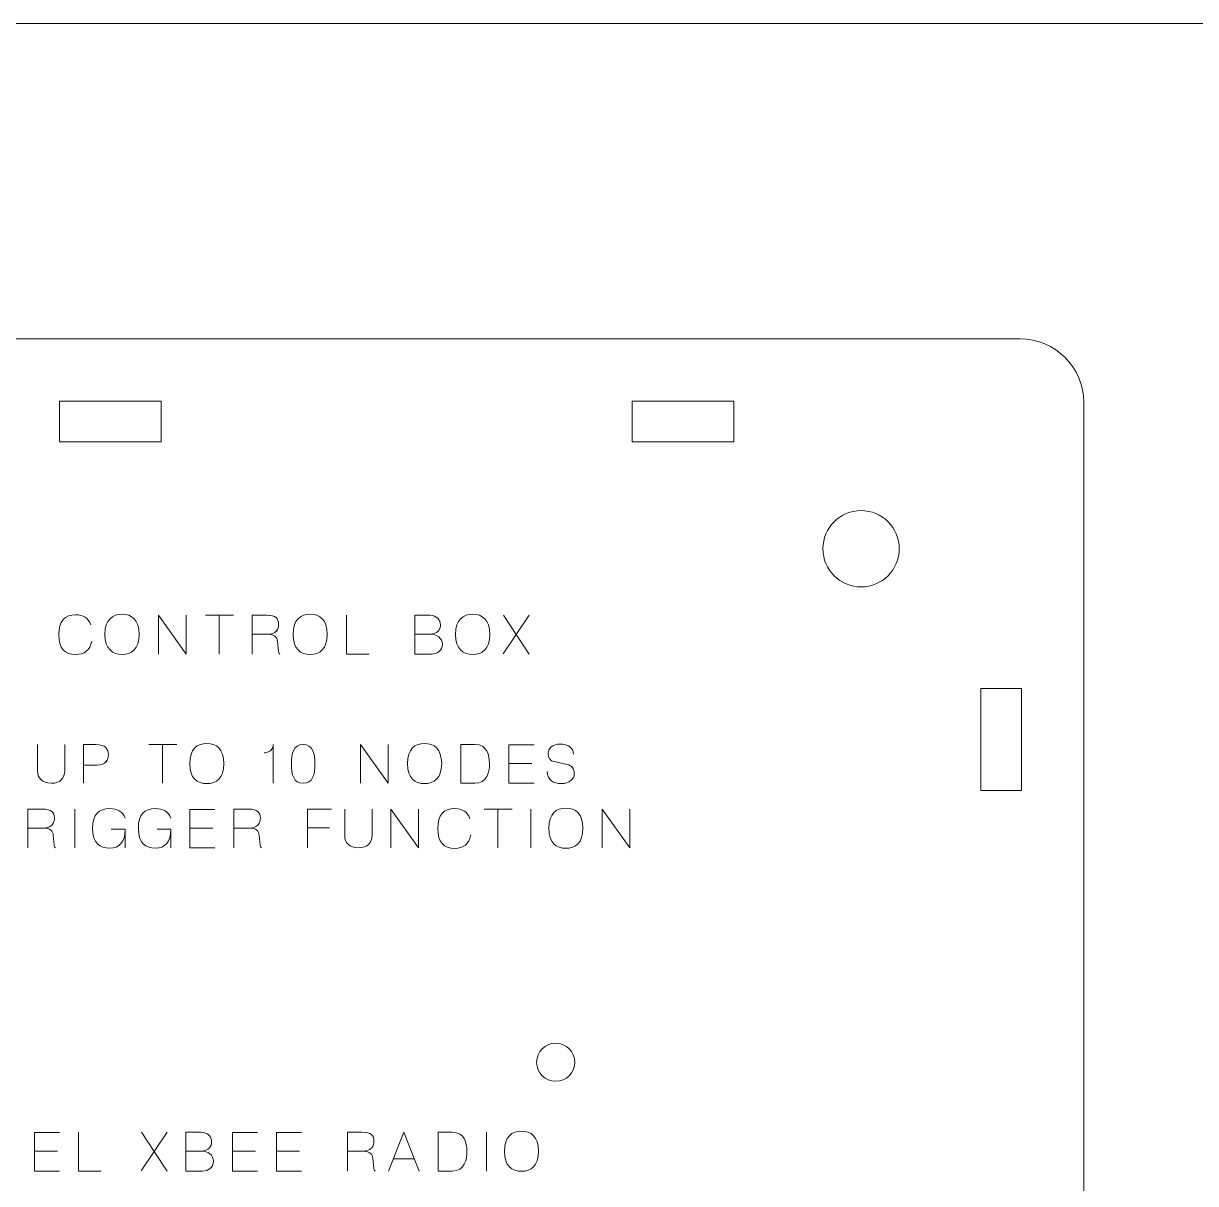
# Model space of a CAD drawing. Header units: inches. Extents: x 15 to 785, y -665 to -15.
# Drawn here: x 103 to 195.1, y -106.2 to -15 of the extents above; entities that cross this region are included whole.
import ezdxf

# ---------------------------------------------------------------- set-up
doc = ezdxf.new("R2010")
doc.units = ezdxf.units.IN
doc.header["$MEASUREMENT"] = 0
doc.layers.add('Layer 1', color=7, linetype='Continuous')

# ---------------------------------------------------------------- blocks, each defined once
blk = doc.blocks.new('block 2')
at = {"layer": 'Layer 1', "color": 179, "lineweight": 9, "true_color": 0x231f20}
blk.add_open_spline([(785, -570), (785, -578.284), (778.285, -585), (770.001, -585), (770.001, -585), (30.001, -585), (30.001, -585), (21.716, -585), (15.001, -578.284), (15.001, -570), (15.001, -570), (15.001, -30), (15.001, -30), (15.001, -21.716), (21.716, -15), (30.001, -15), (30.001, -15), (770.001, -15), (770.001, -15), (778.285, -15), (785, -21.716), (785, -30), (785, -30), (785, -570), (785, -570)], degree=3, knots=[0, 0, 0, 0, 1, 1, 1, 2, 2, 2, 3, 3, 3, 4, 4, 4, 5, 5, 5, 6, 6, 6, 7, 7, 7, 8, 8, 8, 8], dxfattribs=at)

msp = doc.modelspace()

# ---------------------------------------------------------------- linework, layer by layer
at = {"layer": 'Layer 1', "color": 179, "lineweight": 9, "true_color": 0x231f20}
for points in [[(105.812, -44.698), (113.813, -44.698), (113.813, -47.898), (105.812, -47.898), (105.812, -44.698)], [(150.812, -44.698), (158.812, -44.698), (158.812, -47.898), (150.812, -47.898), (150.812, -44.698)], [(178.212, -75.298), (178.212, -67.298), (181.412, -67.298), (181.412, -75.298), (178.212, -75.298)]]:
    msp.add_lwpolyline(points, dxfattribs=at)
at = {"layer": 'Layer 1', "color": 30, "lineweight": 9, "true_color": 0xf89725}
for points in [[(118.37, -64.582), (118.37, -61.532), (117.275, -61.532), (119.475, -61.532), (118.37, -61.532), (118.37, -64.582)], [(113.914, -74.742), (113.914, -71.691), (112.819, -71.691), (115.019, -71.691), (113.914, -71.691), (113.914, -74.742)], [(140.272, -79.822), (140.272, -76.771), (139.175, -76.771), (141.376, -76.771), (140.272, -76.771), (140.272, -79.822)]]:
    msp.add_lwpolyline(points, dxfattribs=at)
at = {"layer": 'Layer 1', "color": 179, "lineweight": 9, "true_color": 0x231f20}
for points, knots in [([(186.312, -187.797), (186.312, -187.797), (186.312, -44.798), (186.312, -44.798), (186.312, -42.037), (184.073, -39.798), (181.312, -39.798), (181.312, -39.798), (38.312, -39.798), (38.312, -39.798), (35.551, -39.798), (33.313, -42.037), (33.313, -44.798), (33.313, -44.798), (33.313, -187.797), (33.313, -187.797), (33.313, -190.558), (35.551, -192.798), (38.312, -192.798), (38.312, -192.798), (181.312, -192.798), (181.312, -192.798), (184.073, -192.798), (186.312, -190.558), (186.312, -187.797)], [0, 0, 0, 0, 1, 1, 1, 2, 2, 2, 3, 3, 3, 4, 4, 4, 5, 5, 5, 6, 6, 6, 7, 7, 7, 8, 8, 8, 8]), ([(168.812, -53.298), (170.469, -53.298), (171.812, -54.641), (171.812, -56.298), (171.812, -57.954), (170.469, -59.298), (168.812, -59.298), (167.156, -59.298), (165.812, -57.954), (165.812, -56.298), (165.812, -54.641), (167.156, -53.298), (168.812, -53.298)], [0, 0, 0, 0, 1, 1, 1, 2, 2, 2, 3, 3, 3, 4, 4, 4, 4]), ([(146.312, -96.671), (146.312, -95.842), (145.64, -95.171), (144.812, -95.171), (143.984, -95.171), (143.312, -95.842), (143.312, -96.671), (143.312, -97.499), (143.984, -98.171), (144.812, -98.171), (145.64, -98.171), (146.312, -97.499), (146.312, -96.671)], [0, 0, 0, 0, 1, 1, 1, 2, 2, 2, 3, 3, 3, 4, 4, 4, 4])]:
    msp.add_open_spline(points, degree=3, knots=knots, dxfattribs=at)
at = {"layer": 'Layer 1', "color": 30, "lineweight": 9, "true_color": 0xf89725}
for points, knots in [([(107.072, -64.616), (106.23, -64.616), (105.752, -64.138), (105.752, -63.055), (105.752, -61.976), (106.23, -61.494), (107.072, -61.494), (107.673, -61.494), (108.087, -61.743), (108.273, -62.285), (108.087, -61.743), (107.673, -61.494), (107.072, -61.494), (106.23, -61.494), (105.752, -61.976), (105.752, -63.055), (105.752, -64.138), (106.23, -64.616), (107.072, -64.616), (107.766, -64.616), (108.205, -64.286), (108.341, -63.559), (108.205, -64.286), (107.766, -64.616), (107.072, -64.616)], [0, 0, 0, 0, 1, 1, 1, 2, 2, 2, 3, 3, 3, 4, 4, 4, 5, 5, 5, 6, 6, 6, 7, 7, 7, 8, 8, 8, 8]), ([(109.384, -63.034), (109.384, -61.866), (109.988, -61.451), (110.729, -61.451), (111.47, -61.451), (112.075, -61.866), (112.075, -63.034), (112.075, -64.202), (111.47, -64.608), (110.729, -64.608), (109.988, -64.608), (109.384, -64.202), (109.384, -63.034)], [0, 0, 0, 0, 1, 1, 1, 2, 2, 2, 3, 3, 3, 4, 4, 4, 4]), ([(109.384, -63.034), (109.384, -61.866), (109.988, -61.451), (110.729, -61.451), (111.47, -61.451), (112.075, -61.866), (112.075, -63.034), (112.075, -64.202), (111.47, -64.608), (110.729, -64.608), (109.988, -64.608), (109.384, -64.202), (109.384, -63.034)], [0, 0, 0, 0, 1, 1, 1, 2, 2, 2, 3, 3, 3, 4, 4, 4, 4]), ([(113.579, -64.582), (113.579, -64.582), (113.579, -61.532), (113.579, -61.532), (113.579, -61.532), (115.753, -64.582), (115.753, -64.582), (115.753, -64.582), (115.753, -61.532), (115.753, -61.532), (115.753, -61.532), (115.753, -64.582), (115.753, -64.582), (115.753, -64.582), (113.579, -61.532), (113.579, -61.532), (113.579, -61.532), (113.579, -64.582), (113.579, -64.582)], [0, 0, 0, 0, 1, 1, 1, 2, 2, 2, 3, 3, 3, 4, 4, 4, 5, 5, 5, 6, 6, 6, 6]), ([(120.953, -64.582), (120.953, -64.582), (120.953, -61.532), (120.953, -61.532), (120.953, -61.532), (122.066, -61.532), (122.066, -61.532), (122.844, -61.532), (123.01, -61.798), (123.03, -62.209), (123.047, -62.619), (122.84, -63.025), (122.15, -63.025), (122.15, -63.025), (120.953, -63.025), (120.953, -63.025), (120.953, -63.025), (122.15, -63.025), (122.15, -63.025), (122.828, -63.025), (123.047, -62.619), (123.03, -62.209), (123.01, -61.798), (122.828, -61.532), (122.066, -61.532), (122.066, -61.532), (120.953, -61.532), (120.953, -61.532), (120.953, -61.532), (120.953, -64.582), (120.953, -64.582)], [0, 0, 0, 0, 1, 1, 1, 2, 2, 2, 3, 3, 3, 4, 4, 4, 5, 5, 5, 6, 6, 6, 7, 7, 7, 8, 8, 8, 9, 9, 9, 10, 10, 10, 10]), ([(124.166, -63.034), (124.166, -61.866), (124.771, -61.451), (125.512, -61.451), (126.252, -61.451), (126.857, -61.866), (126.857, -63.034), (126.857, -64.202), (126.252, -64.608), (125.512, -64.608), (124.771, -64.608), (124.166, -64.202), (124.166, -63.034)], [0, 0, 0, 0, 1, 1, 1, 2, 2, 2, 3, 3, 3, 4, 4, 4, 4]), ([(124.166, -63.034), (124.166, -61.866), (124.771, -61.451), (125.512, -61.451), (126.252, -61.451), (126.857, -61.866), (126.857, -63.034), (126.857, -64.202), (126.252, -64.608), (125.512, -64.608), (124.771, -64.608), (124.166, -64.202), (124.166, -63.034)], [0, 0, 0, 0, 1, 1, 1, 2, 2, 2, 3, 3, 3, 4, 4, 4, 4]), ([(130.143, -64.582), (130.143, -64.582), (128.361, -64.582), (128.361, -64.582), (128.361, -64.582), (128.361, -61.532), (128.361, -61.532), (128.361, -61.532), (128.361, -64.582), (128.361, -64.582), (128.361, -64.582), (130.143, -64.582), (130.143, -64.582)], [0, 0, 0, 0, 1, 1, 1, 2, 2, 2, 3, 3, 3, 4, 4, 4, 4]), ([(133.738, -63.013), (133.738, -63.013), (134.91, -63.013), (134.91, -63.013), (135.519, -63.013), (135.769, -62.644), (135.756, -62.276), (135.739, -61.908), (135.481, -61.532), (134.918, -61.532), (134.918, -61.532), (133.738, -61.532), (133.738, -61.532), (133.738, -61.532), (133.738, -64.582), (133.738, -64.582), (133.738, -64.582), (135.036, -64.582), (135.036, -64.582), (135.519, -64.582), (135.9, -64.295), (135.9, -63.812), (135.891, -63.33), (135.489, -63.013), (134.91, -63.013), (135.489, -63.013), (135.891, -63.33), (135.9, -63.812), (135.9, -64.295), (135.519, -64.582), (135.036, -64.582), (135.036, -64.582), (133.738, -64.582), (133.738, -64.582), (133.738, -64.582), (133.738, -61.532), (133.738, -61.532), (133.738, -61.532), (134.918, -61.532), (134.918, -61.532), (135.481, -61.532), (135.739, -61.908), (135.756, -62.276), (135.769, -62.644), (135.519, -63.013), (134.91, -63.013), (134.91, -63.013), (133.738, -63.013), (133.738, -63.013)], [0, 0, 0, 0, 1, 1, 1, 2, 2, 2, 3, 3, 3, 4, 4, 4, 5, 5, 5, 6, 6, 6, 7, 7, 7, 8, 8, 8, 9, 9, 9, 10, 10, 10, 11, 11, 11, 12, 12, 12, 13, 13, 13, 14, 14, 14, 15, 15, 15, 16, 16, 16, 16]), ([(136.942, -63.034), (136.942, -61.866), (137.548, -61.451), (138.288, -61.451), (139.029, -61.451), (139.634, -61.866), (139.634, -63.034), (139.634, -64.202), (139.029, -64.608), (138.288, -64.608), (137.548, -64.608), (136.942, -64.202), (136.942, -63.034)], [0, 0, 0, 0, 1, 1, 1, 2, 2, 2, 3, 3, 3, 4, 4, 4, 4]), ([(136.942, -63.034), (136.942, -61.866), (137.548, -61.451), (138.288, -61.451), (139.029, -61.451), (139.634, -61.866), (139.634, -63.034), (139.634, -64.202), (139.029, -64.608), (138.288, -64.608), (137.548, -64.608), (136.942, -64.202), (136.942, -63.034)], [0, 0, 0, 0, 1, 1, 1, 2, 2, 2, 3, 3, 3, 4, 4, 4, 4]), ([(140.68, -64.561), (140.68, -64.561), (141.704, -63.046), (141.704, -63.046), (141.704, -63.046), (140.697, -61.532), (140.697, -61.532), (140.697, -61.532), (141.704, -63.046), (141.704, -63.046), (141.704, -63.046), (142.724, -61.532), (142.724, -61.532), (142.724, -61.532), (141.704, -63.046), (141.704, -63.046), (141.704, -63.046), (142.724, -64.582), (142.724, -64.582), (142.724, -64.582), (141.704, -63.046), (141.704, -63.046), (141.704, -63.046), (140.68, -64.561), (140.68, -64.561)], [0, 0, 0, 0, 1, 1, 1, 2, 2, 2, 3, 3, 3, 4, 4, 4, 5, 5, 5, 6, 6, 6, 7, 7, 7, 8, 8, 8, 8]), ([(123.123, -64.582), (123.039, -64.523), (123.018, -64.405), (123.018, -64.354), (123.018, -64.354), (122.941, -63.584), (122.941, -63.584), (122.917, -63.254), (122.68, -63.025), (122.21, -63.025), (122.68, -63.025), (122.917, -63.254), (122.941, -63.584), (122.941, -63.584), (123.018, -64.354), (123.018, -64.354), (123.018, -64.405), (123.039, -64.523), (123.123, -64.582)], [0, 0, 0, 0, 1, 1, 1, 2, 2, 2, 3, 3, 3, 4, 4, 4, 5, 5, 5, 6, 6, 6, 6]), ([(106.222, -71.687), (106.222, -71.687), (106.222, -73.265), (106.222, -73.773), (106.222, -74.28), (105.909, -74.742), (105.165, -74.737), (104.42, -74.725), (104.077, -74.31), (104.077, -73.773), (104.077, -73.773), (104.077, -71.687), (104.077, -71.687), (104.077, -71.687), (104.077, -73.773), (104.077, -73.773), (104.077, -74.31), (104.42, -74.725), (105.165, -74.737), (105.909, -74.742), (106.222, -74.28), (106.222, -73.773), (106.222, -73.265), (106.222, -71.687), (106.222, -71.687)], [0, 0, 0, 0, 1, 1, 1, 2, 2, 2, 3, 3, 3, 4, 4, 4, 5, 5, 5, 6, 6, 6, 7, 7, 7, 8, 8, 8, 8]), ([(107.696, -74.742), (107.696, -74.742), (107.696, -71.691), (107.696, -71.691), (107.696, -71.691), (108.67, -71.691), (108.67, -71.691), (109.452, -71.691), (109.63, -72.063), (109.651, -72.474), (109.668, -72.884), (109.448, -73.311), (108.75, -73.311), (108.75, -73.311), (107.696, -73.311), (107.696, -73.311), (107.696, -73.311), (108.75, -73.311), (108.75, -73.311), (109.435, -73.311), (109.668, -72.884), (109.651, -72.474), (109.63, -72.063), (109.443, -71.691), (108.67, -71.691), (108.67, -71.691), (107.696, -71.691), (107.696, -71.691), (107.696, -71.691), (107.696, -74.742), (107.696, -74.742)], [0, 0, 0, 0, 1, 1, 1, 2, 2, 2, 3, 3, 3, 4, 4, 4, 5, 5, 5, 6, 6, 6, 7, 7, 7, 8, 8, 8, 9, 9, 9, 10, 10, 10, 10]), ([(116.04, -73.193), (116.04, -72.025), (116.645, -71.611), (117.386, -71.611), (118.126, -71.611), (118.731, -72.025), (118.731, -73.193), (118.731, -74.361), (118.126, -74.767), (117.386, -74.767), (116.645, -74.767), (116.04, -74.361), (116.04, -73.193)], [0, 0, 0, 0, 1, 1, 1, 2, 2, 2, 3, 3, 3, 4, 4, 4, 4]), ([(116.04, -73.193), (116.04, -72.025), (116.645, -71.611), (117.386, -71.611), (118.126, -71.611), (118.731, -72.025), (118.731, -73.193), (118.731, -74.361), (118.126, -74.767), (117.386, -74.767), (116.645, -74.767), (116.04, -74.361), (116.04, -73.193)], [0, 0, 0, 0, 1, 1, 1, 2, 2, 2, 3, 3, 3, 4, 4, 4, 4]), ([(122.614, -71.691), (122.614, -72.211), (122.111, -72.334), (121.895, -72.351), (122.111, -72.334), (122.614, -72.211), (122.614, -71.691), (122.614, -71.691), (122.614, -74.742), (122.614, -74.742), (122.614, -74.742), (122.614, -71.691), (122.614, -71.691)], [0, 0, 0, 0, 1, 1, 1, 2, 2, 2, 3, 3, 3, 4, 4, 4, 4]), ([(124.037, -73.218), (124.037, -72.381), (124.215, -71.695), (124.959, -71.695), (125.704, -71.695), (125.882, -72.381), (125.882, -73.218), (125.882, -74.06), (125.704, -74.742), (124.959, -74.742), (124.215, -74.742), (124.037, -74.06), (124.037, -73.218)], [0, 0, 0, 0, 1, 1, 1, 2, 2, 2, 3, 3, 3, 4, 4, 4, 4]), ([(124.037, -73.218), (124.037, -72.381), (124.215, -71.695), (124.959, -71.695), (125.704, -71.695), (125.882, -72.381), (125.882, -73.218), (125.882, -74.06), (125.704, -74.742), (124.959, -74.742), (124.215, -74.742), (124.037, -74.06), (124.037, -73.218)], [0, 0, 0, 0, 1, 1, 1, 2, 2, 2, 3, 3, 3, 4, 4, 4, 4]), ([(129.46, -74.742), (129.46, -74.742), (129.46, -71.691), (129.46, -71.691), (129.46, -71.691), (131.635, -74.742), (131.635, -74.742), (131.635, -74.742), (131.635, -71.691), (131.635, -71.691), (131.635, -71.691), (131.635, -74.742), (131.635, -74.742), (131.635, -74.742), (129.46, -71.691), (129.46, -71.691), (129.46, -71.691), (129.46, -74.742), (129.46, -74.742)], [0, 0, 0, 0, 1, 1, 1, 2, 2, 2, 3, 3, 3, 4, 4, 4, 5, 5, 5, 6, 6, 6, 6]), ([(133.155, -73.193), (133.155, -72.025), (133.761, -71.611), (134.501, -71.611), (135.242, -71.611), (135.847, -72.025), (135.847, -73.193), (135.847, -74.361), (135.242, -74.767), (134.501, -74.767), (133.761, -74.767), (133.155, -74.361), (133.155, -73.193)], [0, 0, 0, 0, 1, 1, 1, 2, 2, 2, 3, 3, 3, 4, 4, 4, 4]), ([(133.155, -73.193), (133.155, -72.025), (133.761, -71.611), (134.501, -71.611), (135.242, -71.611), (135.847, -72.025), (135.847, -73.193), (135.847, -74.361), (135.242, -74.767), (134.501, -74.767), (133.761, -74.767), (133.155, -74.361), (133.155, -73.193)], [0, 0, 0, 0, 1, 1, 1, 2, 2, 2, 3, 3, 3, 4, 4, 4, 4]), ([(137.351, -74.742), (137.351, -74.742), (137.351, -71.691), (137.351, -71.691), (137.351, -71.691), (138.45, -71.691), (138.45, -71.691), (139.458, -71.691), (139.58, -72.537), (139.606, -73.172), (139.631, -73.807), (139.415, -74.742), (138.45, -74.742), (138.45, -74.742), (137.351, -74.742), (137.351, -74.742)], [0, 0, 0, 0, 1, 1, 1, 2, 2, 2, 3, 3, 3, 4, 4, 4, 5, 5, 5, 5]), ([(137.351, -74.742), (137.351, -74.742), (137.351, -71.691), (137.351, -71.691), (137.351, -71.691), (138.45, -71.691), (138.45, -71.691), (139.458, -71.691), (139.58, -72.537), (139.606, -73.172), (139.631, -73.807), (139.415, -74.742), (138.45, -74.742), (138.45, -74.742), (137.351, -74.742), (137.351, -74.742)], [0, 0, 0, 0, 1, 1, 1, 2, 2, 2, 3, 3, 3, 4, 4, 4, 5, 5, 5, 5]), ([(141.136, -74.742), (141.136, -74.742), (141.136, -71.708), (141.136, -71.708), (141.136, -71.708), (143.107, -71.708), (143.107, -71.708), (143.107, -71.708), (141.136, -71.708), (141.136, -71.708), (141.136, -71.708), (141.136, -74.742), (141.136, -74.742), (141.136, -74.742), (143.107, -74.742), (143.107, -74.742), (143.107, -74.742), (141.136, -74.742), (141.136, -74.742)], [0, 0, 0, 0, 1, 1, 1, 2, 2, 2, 3, 3, 3, 4, 4, 4, 5, 5, 5, 6, 6, 6, 6]), ([(144.141, -73.819), (144.141, -74.496), (144.657, -74.767), (145.262, -74.767), (145.876, -74.767), (146.26, -74.382), (146.274, -74.005), (146.286, -73.633), (146.096, -73.337), (145.719, -73.256), (145.719, -73.256), (144.683, -73.032), (144.683, -73.032), (144.39, -72.969), (144.217, -72.8), (144.217, -72.402), (144.217, -72.004), (144.552, -71.661), (145.161, -71.661), (145.77, -71.661), (146.214, -71.949), (146.197, -72.453), (146.214, -71.949), (145.77, -71.661), (145.161, -71.661), (144.552, -71.661), (144.217, -72.004), (144.217, -72.402), (144.217, -72.8), (144.382, -72.965), (144.683, -73.032), (144.683, -73.032), (145.719, -73.256), (145.719, -73.256), (146.104, -73.337), (146.286, -73.633), (146.274, -74.005), (146.26, -74.382), (145.876, -74.767), (145.262, -74.767), (144.657, -74.767), (144.141, -74.496), (144.141, -73.819)], [0, 0, 0, 0, 1, 1, 1, 2, 2, 2, 3, 3, 3, 4, 4, 4, 5, 5, 5, 6, 6, 6, 7, 7, 7, 8, 8, 8, 9, 9, 9, 10, 10, 10, 11, 11, 11, 12, 12, 12, 13, 13, 13, 14, 14, 14, 14]), ([(141.136, -73.18), (141.136, -73.18), (142.938, -73.18), (142.938, -73.18), (142.938, -73.18), (141.136, -73.18), (141.136, -73.18)], [0, 0, 0, 0, 1, 1, 1, 2, 2, 2, 2]), ([(103.332, -79.822), (103.332, -79.822), (103.332, -76.771), (103.332, -76.771), (103.332, -76.771), (104.445, -76.771), (104.445, -76.771), (105.223, -76.771), (105.388, -77.038), (105.409, -77.448), (105.426, -77.858), (105.219, -78.265), (104.529, -78.265), (104.529, -78.265), (103.332, -78.265), (103.332, -78.265), (103.332, -78.265), (104.529, -78.265), (104.529, -78.265), (105.206, -78.265), (105.426, -77.858), (105.409, -77.448), (105.388, -77.038), (105.206, -76.771), (104.445, -76.771), (104.445, -76.771), (103.332, -76.771), (103.332, -76.771), (103.332, -76.771), (103.332, -79.822), (103.332, -79.822)], [0, 0, 0, 0, 1, 1, 1, 2, 2, 2, 3, 3, 3, 4, 4, 4, 5, 5, 5, 6, 6, 6, 7, 7, 7, 8, 8, 8, 9, 9, 9, 10, 10, 10, 10]), ([(107.002, -79.822), (107.002, -79.822), (107.002, -76.771), (107.002, -76.771), (107.002, -76.771), (107.002, -79.822), (107.002, -79.822)], [0, 0, 0, 0, 1, 1, 1, 2, 2, 2, 2]), ([(110.968, -78.341), (110.968, -79.382), (110.498, -79.843), (109.749, -79.843), (109, -79.843), (108.412, -79.449), (108.412, -78.294), (108.412, -77.135), (108.912, -76.733), (109.749, -76.733), (110.345, -76.733), (110.773, -76.94), (110.968, -77.486), (110.773, -76.94), (110.345, -76.733), (109.749, -76.733), (108.912, -76.733), (108.412, -77.135), (108.412, -78.294), (108.412, -79.449), (109, -79.843), (109.749, -79.843), (110.498, -79.843), (110.968, -79.382), (110.968, -78.341), (110.968, -78.341), (109.88, -78.341), (109.88, -78.341), (109.88, -78.341), (110.968, -78.341), (110.968, -78.341)], [0, 0, 0, 0, 1, 1, 1, 2, 2, 2, 3, 3, 3, 4, 4, 4, 5, 5, 5, 6, 6, 6, 7, 7, 7, 8, 8, 8, 9, 9, 9, 10, 10, 10, 10]), ([(114.561, -78.341), (114.561, -79.382), (114.092, -79.843), (113.343, -79.843), (112.594, -79.843), (112.006, -79.449), (112.006, -78.294), (112.006, -77.135), (112.505, -76.733), (113.343, -76.733), (113.94, -76.733), (114.367, -76.94), (114.561, -77.486), (114.367, -76.94), (113.94, -76.733), (113.343, -76.733), (112.505, -76.733), (112.006, -77.135), (112.006, -78.294), (112.006, -79.449), (112.594, -79.843), (113.343, -79.843), (114.092, -79.843), (114.561, -79.382), (114.561, -78.341), (114.561, -78.341), (113.474, -78.341), (113.474, -78.341), (113.474, -78.341), (114.561, -78.341), (114.561, -78.341)], [0, 0, 0, 0, 1, 1, 1, 2, 2, 2, 3, 3, 3, 4, 4, 4, 5, 5, 5, 6, 6, 6, 7, 7, 7, 8, 8, 8, 9, 9, 9, 10, 10, 10, 10]), ([(118.029, -79.822), (118.029, -79.822), (116.057, -79.822), (116.057, -79.822), (116.057, -79.822), (116.057, -76.788), (116.057, -76.788), (116.057, -76.788), (118.029, -76.788), (118.029, -76.788), (118.029, -76.788), (116.057, -76.788), (116.057, -76.788), (116.057, -76.788), (116.057, -79.822), (116.057, -79.822), (116.057, -79.822), (118.029, -79.822), (118.029, -79.822)], [0, 0, 0, 0, 1, 1, 1, 2, 2, 2, 3, 3, 3, 4, 4, 4, 5, 5, 5, 6, 6, 6, 6]), ([(119.52, -79.822), (119.52, -79.822), (119.52, -76.771), (119.52, -76.771), (119.52, -76.771), (120.632, -76.771), (120.632, -76.771), (121.411, -76.771), (121.576, -77.038), (121.598, -77.448), (121.614, -77.858), (121.407, -78.265), (120.717, -78.265), (120.717, -78.265), (119.52, -78.265), (119.52, -78.265), (119.52, -78.265), (120.717, -78.265), (120.717, -78.265), (121.394, -78.265), (121.614, -77.858), (121.598, -77.448), (121.576, -77.038), (121.394, -76.771), (120.632, -76.771), (120.632, -76.771), (119.52, -76.771), (119.52, -76.771), (119.52, -76.771), (119.52, -79.822), (119.52, -79.822)], [0, 0, 0, 0, 1, 1, 1, 2, 2, 2, 3, 3, 3, 4, 4, 4, 5, 5, 5, 6, 6, 6, 7, 7, 7, 8, 8, 8, 9, 9, 9, 10, 10, 10, 10]), ([(125.307, -79.822), (125.307, -79.822), (125.307, -76.771), (125.307, -76.771), (125.307, -76.771), (127.198, -76.771), (127.198, -76.771), (127.198, -76.771), (125.307, -76.771), (125.307, -76.771), (125.307, -76.771), (125.307, -79.822), (125.307, -79.822)], [0, 0, 0, 0, 1, 1, 1, 2, 2, 2, 3, 3, 3, 4, 4, 4, 4]), ([(130.373, -76.767), (130.373, -76.767), (130.373, -78.345), (130.373, -78.853), (130.373, -79.36), (130.06, -79.822), (129.315, -79.818), (128.571, -79.805), (128.228, -79.39), (128.228, -78.853), (128.228, -78.853), (128.228, -76.767), (128.228, -76.767), (128.228, -76.767), (128.228, -78.853), (128.228, -78.853), (128.228, -79.39), (128.571, -79.805), (129.315, -79.818), (130.06, -79.822), (130.373, -79.36), (130.373, -78.853), (130.373, -78.345), (130.373, -76.767), (130.373, -76.767)], [0, 0, 0, 0, 1, 1, 1, 2, 2, 2, 3, 3, 3, 4, 4, 4, 5, 5, 5, 6, 6, 6, 7, 7, 7, 8, 8, 8, 8]), ([(131.848, -79.822), (131.848, -79.822), (131.848, -76.771), (131.848, -76.771), (131.848, -76.771), (134.022, -79.822), (134.022, -79.822), (134.022, -79.822), (134.022, -76.771), (134.022, -76.771), (134.022, -76.771), (134.022, -79.822), (134.022, -79.822), (134.022, -79.822), (131.848, -76.771), (131.848, -76.771), (131.848, -76.771), (131.848, -79.822), (131.848, -79.822)], [0, 0, 0, 0, 1, 1, 1, 2, 2, 2, 3, 3, 3, 4, 4, 4, 5, 5, 5, 6, 6, 6, 6]), ([(138.133, -78.798), (137.998, -79.525), (137.557, -79.855), (136.864, -79.855), (136.022, -79.855), (135.543, -79.377), (135.543, -78.294), (135.543, -77.215), (136.022, -76.733), (136.864, -76.733), (137.464, -76.733), (137.879, -76.983), (138.065, -77.524), (137.879, -76.983), (137.464, -76.733), (136.864, -76.733), (136.022, -76.733), (135.543, -77.215), (135.543, -78.294), (135.543, -79.377), (136.022, -79.855), (136.864, -79.855), (137.557, -79.855), (137.998, -79.525), (138.133, -78.798)], [0, 0, 0, 0, 1, 1, 1, 2, 2, 2, 3, 3, 3, 4, 4, 4, 5, 5, 5, 6, 6, 6, 7, 7, 7, 8, 8, 8, 8]), ([(142.854, -79.822), (142.854, -79.822), (142.854, -76.771), (142.854, -76.771), (142.854, -76.771), (142.854, -79.822), (142.854, -79.822)], [0, 0, 0, 0, 1, 1, 1, 2, 2, 2, 2]), ([(144.264, -78.273), (144.264, -77.105), (144.869, -76.691), (145.609, -76.691), (146.35, -76.691), (146.955, -77.105), (146.955, -78.273), (146.955, -79.441), (146.35, -79.847), (145.609, -79.847), (144.869, -79.847), (144.264, -79.441), (144.264, -78.273)], [0, 0, 0, 0, 1, 1, 1, 2, 2, 2, 3, 3, 3, 4, 4, 4, 4]), ([(144.264, -78.273), (144.264, -77.105), (144.869, -76.691), (145.609, -76.691), (146.35, -76.691), (146.955, -77.105), (146.955, -78.273), (146.955, -79.441), (146.35, -79.847), (145.609, -79.847), (144.869, -79.847), (144.264, -79.441), (144.264, -78.273)], [0, 0, 0, 0, 1, 1, 1, 2, 2, 2, 3, 3, 3, 4, 4, 4, 4]), ([(148.459, -79.822), (148.459, -79.822), (148.459, -76.771), (148.459, -76.771), (148.459, -76.771), (150.634, -79.822), (150.634, -79.822), (150.634, -79.822), (150.634, -76.771), (150.634, -76.771), (150.634, -76.771), (150.634, -79.822), (150.634, -79.822), (150.634, -79.822), (148.459, -76.771), (148.459, -76.771), (148.459, -76.771), (148.459, -79.822), (148.459, -79.822)], [0, 0, 0, 0, 1, 1, 1, 2, 2, 2, 3, 3, 3, 4, 4, 4, 5, 5, 5, 6, 6, 6, 6]), ([(105.502, -79.822), (105.418, -79.762), (105.397, -79.644), (105.397, -79.593), (105.397, -79.593), (105.32, -78.823), (105.32, -78.823), (105.295, -78.493), (105.058, -78.265), (104.589, -78.265), (105.058, -78.265), (105.295, -78.493), (105.32, -78.823), (105.32, -78.823), (105.397, -79.593), (105.397, -79.593), (105.397, -79.644), (105.418, -79.762), (105.502, -79.822)], [0, 0, 0, 0, 1, 1, 1, 2, 2, 2, 3, 3, 3, 4, 4, 4, 5, 5, 5, 6, 6, 6, 6]), ([(117.86, -78.26), (117.86, -78.26), (116.057, -78.26), (116.057, -78.26), (116.057, -78.26), (117.86, -78.26), (117.86, -78.26)], [0, 0, 0, 0, 1, 1, 1, 2, 2, 2, 2]), ([(121.691, -79.822), (121.606, -79.762), (121.585, -79.644), (121.585, -79.593), (121.585, -79.593), (121.509, -78.823), (121.509, -78.823), (121.483, -78.493), (121.246, -78.265), (120.776, -78.265), (121.246, -78.265), (121.483, -78.493), (121.509, -78.823), (121.509, -78.823), (121.585, -79.593), (121.585, -79.593), (121.585, -79.644), (121.606, -79.762), (121.691, -79.822)], [0, 0, 0, 0, 1, 1, 1, 2, 2, 2, 3, 3, 3, 4, 4, 4, 5, 5, 5, 6, 6, 6, 6]), ([(127.024, -78.252), (127.024, -78.252), (125.307, -78.252), (125.307, -78.252), (125.307, -78.252), (127.024, -78.252), (127.024, -78.252)], [0, 0, 0, 0, 1, 1, 1, 2, 2, 2, 2]), ([(110.968, -78.341), (110.968, -78.341), (110.968, -79.822), (110.968, -79.822), (110.968, -79.822), (110.968, -78.341), (110.968, -78.341)], [0, 0, 0, 0, 1, 1, 1, 2, 2, 2, 2]), ([(114.561, -78.341), (114.561, -78.341), (114.561, -79.822), (114.561, -79.822), (114.561, -79.822), (114.561, -78.341), (114.561, -78.341)], [0, 0, 0, 0, 1, 1, 1, 2, 2, 2, 2]), ([(105.822, -105.221), (105.822, -105.221), (103.851, -105.221), (103.851, -105.221), (103.851, -105.221), (103.851, -102.188), (103.851, -102.188), (103.851, -102.188), (105.822, -102.188), (105.822, -102.188), (105.822, -102.188), (103.851, -102.188), (103.851, -102.188), (103.851, -102.188), (103.851, -105.221), (103.851, -105.221), (103.851, -105.221), (105.822, -105.221), (105.822, -105.221)], [0, 0, 0, 0, 1, 1, 1, 2, 2, 2, 3, 3, 3, 4, 4, 4, 5, 5, 5, 6, 6, 6, 6]), ([(109.095, -105.221), (109.095, -105.221), (107.314, -105.221), (107.314, -105.221), (107.314, -105.221), (107.314, -102.171), (107.314, -102.171), (107.314, -102.171), (107.314, -105.221), (107.314, -105.221), (107.314, -105.221), (109.095, -105.221), (109.095, -105.221)], [0, 0, 0, 0, 1, 1, 1, 2, 2, 2, 3, 3, 3, 4, 4, 4, 4]), ([(113.256, -103.685), (113.256, -103.685), (114.276, -105.221), (114.276, -105.221), (114.276, -105.221), (113.256, -103.685), (113.256, -103.685), (113.256, -103.685), (114.276, -102.171), (114.276, -102.171), (114.276, -102.171), (113.256, -103.685), (113.256, -103.685), (113.256, -103.685), (112.25, -102.171), (112.25, -102.171), (112.25, -102.171), (113.256, -103.685), (113.256, -103.685), (113.256, -103.685), (112.233, -105.201), (112.233, -105.201), (112.233, -105.201), (113.256, -103.685), (113.256, -103.685)], [0, 0, 0, 0, 1, 1, 1, 2, 2, 2, 3, 3, 3, 4, 4, 4, 5, 5, 5, 6, 6, 6, 7, 7, 7, 8, 8, 8, 8]), ([(115.746, -103.652), (115.746, -103.652), (116.918, -103.652), (116.918, -103.652), (117.527, -103.652), (117.777, -103.284), (117.764, -102.916), (117.748, -102.547), (117.489, -102.171), (116.926, -102.171), (116.926, -102.171), (115.746, -102.171), (115.746, -102.171), (115.746, -102.171), (115.746, -105.221), (115.746, -105.221), (115.746, -105.221), (117.045, -105.221), (117.045, -105.221), (117.527, -105.221), (117.908, -104.934), (117.908, -104.452), (117.9, -103.969), (117.497, -103.652), (116.918, -103.652), (117.497, -103.652), (117.9, -103.969), (117.908, -104.452), (117.908, -104.934), (117.527, -105.221), (117.045, -105.221), (117.045, -105.221), (115.746, -105.221), (115.746, -105.221), (115.746, -105.221), (115.746, -102.171), (115.746, -102.171), (115.746, -102.171), (116.926, -102.171), (116.926, -102.171), (117.489, -102.171), (117.748, -102.547), (117.764, -102.916), (117.777, -103.284), (117.527, -103.652), (116.918, -103.652), (116.918, -103.652), (115.746, -103.652), (115.746, -103.652)], [0, 0, 0, 0, 1, 1, 1, 2, 2, 2, 3, 3, 3, 4, 4, 4, 5, 5, 5, 6, 6, 6, 7, 7, 7, 8, 8, 8, 9, 9, 9, 10, 10, 10, 11, 11, 11, 12, 12, 12, 13, 13, 13, 14, 14, 14, 15, 15, 15, 16, 16, 16, 16]), ([(121.379, -105.221), (121.379, -105.221), (119.408, -105.221), (119.408, -105.221), (119.408, -105.221), (119.408, -102.188), (119.408, -102.188), (119.408, -102.188), (121.379, -102.188), (121.379, -102.188), (121.379, -102.188), (119.408, -102.188), (119.408, -102.188), (119.408, -102.188), (119.408, -105.221), (119.408, -105.221), (119.408, -105.221), (121.379, -105.221), (121.379, -105.221)], [0, 0, 0, 0, 1, 1, 1, 2, 2, 2, 3, 3, 3, 4, 4, 4, 5, 5, 5, 6, 6, 6, 6]), ([(124.842, -105.221), (124.842, -105.221), (122.871, -105.221), (122.871, -105.221), (122.871, -105.221), (122.871, -102.188), (122.871, -102.188), (122.871, -102.188), (124.842, -102.188), (124.842, -102.188), (124.842, -102.188), (122.871, -102.188), (122.871, -102.188), (122.871, -102.188), (122.871, -105.221), (122.871, -105.221), (122.871, -105.221), (124.842, -105.221), (124.842, -105.221)], [0, 0, 0, 0, 1, 1, 1, 2, 2, 2, 3, 3, 3, 4, 4, 4, 5, 5, 5, 6, 6, 6, 6]), ([(128.45, -105.221), (128.45, -105.221), (128.45, -102.171), (128.45, -102.171), (128.45, -102.171), (129.563, -102.171), (129.563, -102.171), (130.341, -102.171), (130.506, -102.438), (130.527, -102.848), (130.545, -103.258), (130.337, -103.665), (129.648, -103.665), (129.648, -103.665), (128.45, -103.665), (128.45, -103.665), (128.45, -103.665), (129.648, -103.665), (129.648, -103.665), (130.324, -103.665), (130.545, -103.258), (130.527, -102.848), (130.506, -102.438), (130.324, -102.171), (129.563, -102.171), (129.563, -102.171), (128.45, -102.171), (128.45, -102.171), (128.45, -102.171), (128.45, -105.221), (128.45, -105.221)], [0, 0, 0, 0, 1, 1, 1, 2, 2, 2, 3, 3, 3, 4, 4, 4, 5, 5, 5, 6, 6, 6, 7, 7, 7, 8, 8, 8, 9, 9, 9, 10, 10, 10, 10]), ([(131.664, -105.221), (131.664, -105.221), (132.874, -102.171), (132.874, -102.171), (132.874, -102.171), (134.088, -105.221), (134.088, -105.221), (134.088, -105.221), (132.874, -102.171), (132.874, -102.171), (132.874, -102.171), (131.664, -105.221), (131.664, -105.221)], [0, 0, 0, 0, 1, 1, 1, 2, 2, 2, 3, 3, 3, 4, 4, 4, 4]), ([(135.579, -105.221), (135.579, -105.221), (135.579, -102.171), (135.579, -102.171), (135.579, -102.171), (136.679, -102.171), (136.679, -102.171), (137.686, -102.171), (137.809, -103.017), (137.834, -103.652), (137.859, -104.286), (137.644, -105.221), (136.679, -105.221), (136.679, -105.221), (135.579, -105.221), (135.579, -105.221)], [0, 0, 0, 0, 1, 1, 1, 2, 2, 2, 3, 3, 3, 4, 4, 4, 5, 5, 5, 5]), ([(135.579, -105.221), (135.579, -105.221), (135.579, -102.171), (135.579, -102.171), (135.579, -102.171), (136.679, -102.171), (136.679, -102.171), (137.686, -102.171), (137.809, -103.017), (137.834, -103.652), (137.859, -104.286), (137.644, -105.221), (136.679, -105.221), (136.679, -105.221), (135.579, -105.221), (135.579, -105.221)], [0, 0, 0, 0, 1, 1, 1, 2, 2, 2, 3, 3, 3, 4, 4, 4, 5, 5, 5, 5]), ([(139.363, -105.221), (139.363, -105.221), (139.363, -102.171), (139.363, -102.171), (139.363, -102.171), (139.363, -105.221), (139.363, -105.221)], [0, 0, 0, 0, 1, 1, 1, 2, 2, 2, 2]), ([(140.773, -103.673), (140.773, -102.505), (141.379, -102.09), (142.119, -102.09), (142.859, -102.09), (143.464, -102.505), (143.464, -103.673), (143.464, -104.841), (142.859, -105.247), (142.119, -105.247), (141.379, -105.247), (140.773, -104.841), (140.773, -103.673)], [0, 0, 0, 0, 1, 1, 1, 2, 2, 2, 3, 3, 3, 4, 4, 4, 4]), ([(140.773, -103.673), (140.773, -102.505), (141.379, -102.09), (142.119, -102.09), (142.859, -102.09), (143.464, -102.505), (143.464, -103.673), (143.464, -104.841), (142.859, -105.247), (142.119, -105.247), (141.379, -105.247), (140.773, -104.841), (140.773, -103.673)], [0, 0, 0, 0, 1, 1, 1, 2, 2, 2, 3, 3, 3, 4, 4, 4, 4]), ([(105.653, -103.66), (105.653, -103.66), (103.851, -103.66), (103.851, -103.66), (103.851, -103.66), (105.653, -103.66), (105.653, -103.66)], [0, 0, 0, 0, 1, 1, 1, 2, 2, 2, 2]), ([(121.211, -103.66), (121.211, -103.66), (119.408, -103.66), (119.408, -103.66), (119.408, -103.66), (121.211, -103.66), (121.211, -103.66)], [0, 0, 0, 0, 1, 1, 1, 2, 2, 2, 2]), ([(124.673, -103.66), (124.673, -103.66), (122.871, -103.66), (122.871, -103.66), (122.871, -103.66), (124.673, -103.66), (124.673, -103.66)], [0, 0, 0, 0, 1, 1, 1, 2, 2, 2, 2]), ([(130.62, -105.221), (130.536, -105.162), (130.515, -105.044), (130.515, -104.993), (130.515, -104.993), (130.439, -104.223), (130.439, -104.223), (130.413, -103.893), (130.177, -103.665), (129.707, -103.665), (130.177, -103.665), (130.413, -103.893), (130.439, -104.223), (130.439, -104.223), (130.515, -104.993), (130.515, -104.993), (130.515, -105.044), (130.536, -105.162), (130.62, -105.221)], [0, 0, 0, 0, 1, 1, 1, 2, 2, 2, 3, 3, 3, 4, 4, 4, 5, 5, 5, 6, 6, 6, 6]), ([(132.045, -104.261), (132.045, -104.261), (133.703, -104.261), (133.703, -104.261), (133.703, -104.261), (132.045, -104.261), (132.045, -104.261)], [0, 0, 0, 0, 1, 1, 1, 2, 2, 2, 2])]:
    msp.add_open_spline(points, degree=3, knots=knots, dxfattribs=at)

# ---------------------------------------------------------------- block references
at = {"layer": 'Layer 1'}
msp.add_blockref('block 2', (0, 0), dxfattribs=at)

doc.saveas('drawing.dxf')
